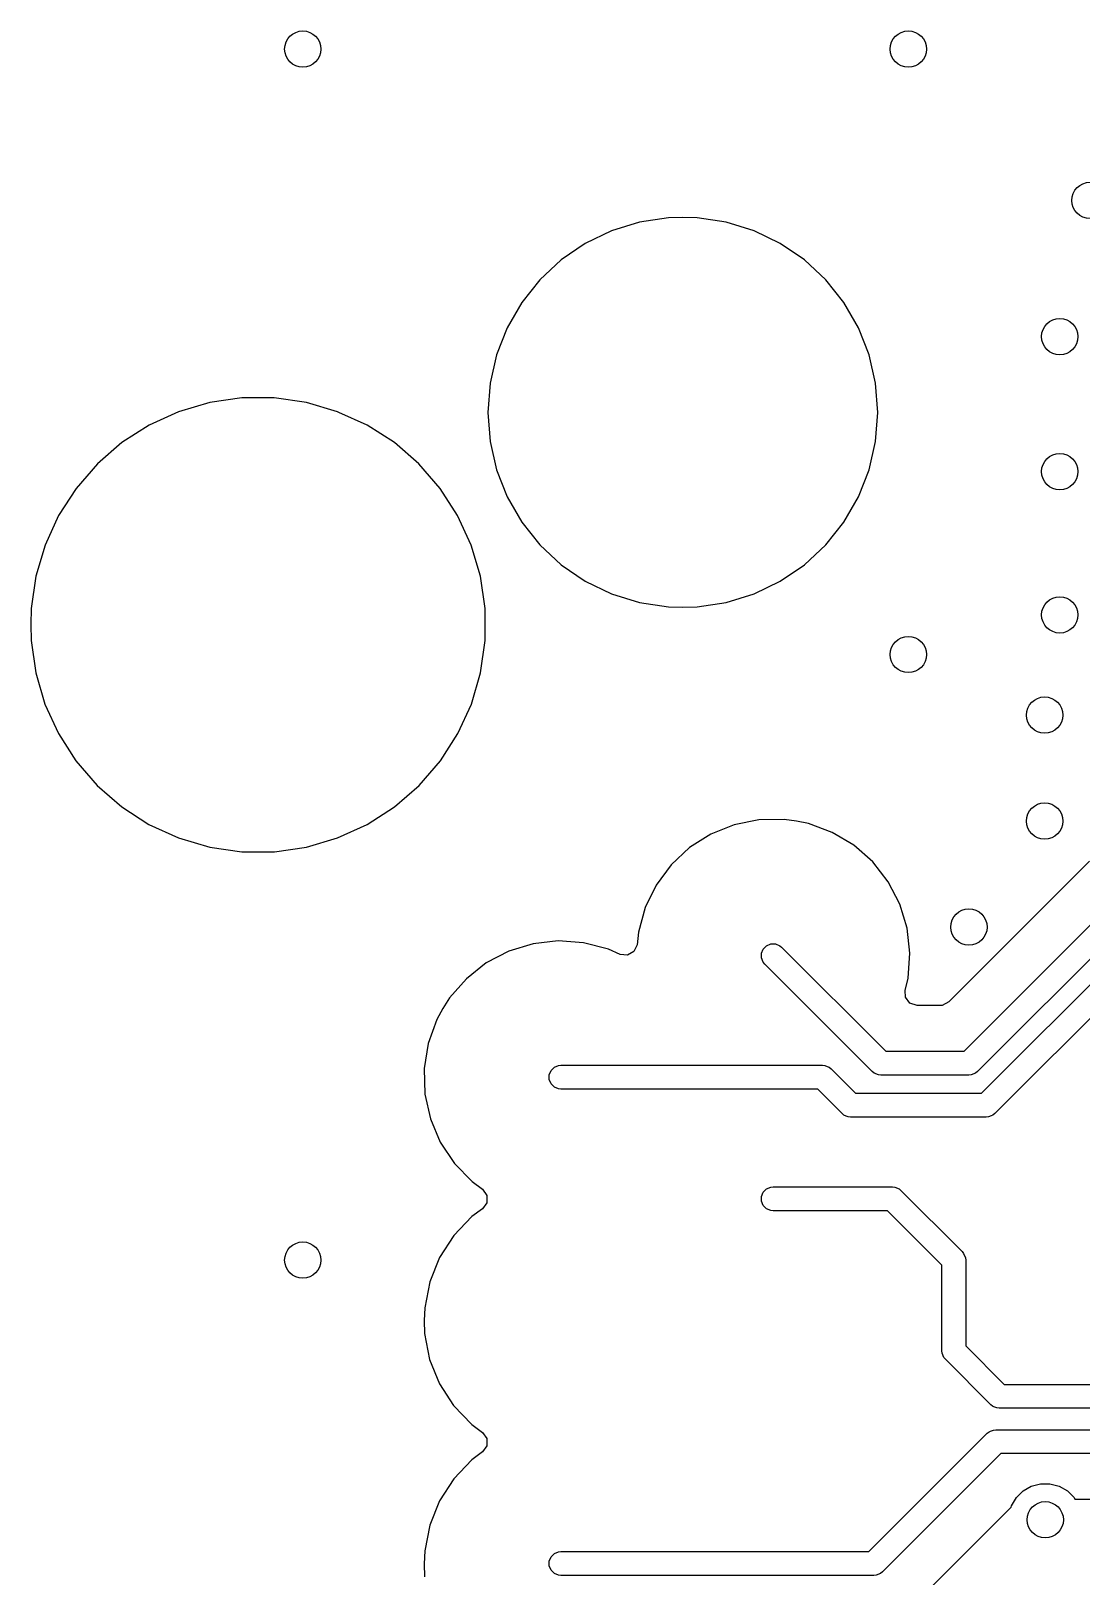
# Model space of a CAD drawing. Header units: inches. Extents: x 5.8 to 18, y -6.4 to -1.3.
# Drawn here: x 14.246 to 14.593, y -5.843 to -5.332 of the extents above; entities that cross this region are included whole.
import ezdxf

# ---------------------------------------------------------------- set-up
doc = ezdxf.new("R2010")
doc.units = ezdxf.units.IN
doc.header["$MEASUREMENT"] = 0
doc.layers.add('F.Cu', color=13, linetype='CONTINUOUS', true_color=0xc83434)

msp = doc.modelspace()

# ---------------------------------------------------------------- linework, layer by layer
at = {"layer": 'F.Cu', "linetype": 'CONTINUOUS'}
for p, q in [((14.45629, -5.39403), (14.44673, -5.39547)), ((14.46106, -5.39394), (14.45629, -5.39403)), ((14.46584, -5.39403), (14.46106, -5.39394)), ((14.47539, -5.39547), (14.46584, -5.39403)), ((14.43754, -5.39831), (14.42887, -5.40248)), ((14.44673, -5.39547), (14.43754, -5.39831)), ((14.48459, -5.39831), (14.47539, -5.39547)), ((14.49326, -5.40248), (14.48459, -5.39831)), ((14.42887, -5.40248), (14.42092, -5.4079)), ((14.50121, -5.4079), (14.49326, -5.40248)), ((14.42092, -5.4079), (14.41386, -5.41445)), ((14.50827, -5.41445), (14.50121, -5.4079)), ((14.41386, -5.41445), (14.40786, -5.42197)), ((14.51427, -5.42197), (14.50827, -5.41445)), ((14.40786, -5.42197), (14.40305, -5.43031)), ((14.51908, -5.43031), (14.51427, -5.42197)), ((14.40305, -5.43031), (14.39953, -5.43927)), ((14.52259, -5.43927), (14.51908, -5.43031)), ((14.39953, -5.43927), (14.39739, -5.44865)), ((14.52474, -5.44865), (14.52259, -5.43927)), ((14.39739, -5.44865), (14.39667, -5.45825)), ((14.52545, -5.45825), (14.52474, -5.44865)), ((14.30485, -5.45501), (14.29457, -5.45803)), ((14.31545, -5.45349), (14.30485, -5.45501)), ((14.32616, -5.45349), (14.31545, -5.45349)), ((14.33676, -5.45501), (14.32616, -5.45349)), ((14.34704, -5.45803), (14.33676, -5.45501)), ((14.29457, -5.45803), (14.28483, -5.46247)), ((14.34752, -5.45825), (14.34704, -5.45803)), ((14.35678, -5.46247), (14.34752, -5.45825)), ((14.39667, -5.45825), (14.39739, -5.46785)), ((14.52474, -5.46785), (14.52545, -5.45825)), ((14.28483, -5.46247), (14.27582, -5.46826)), ((14.3658, -5.46826), (14.35678, -5.46247)), ((14.27582, -5.46826), (14.26772, -5.47527)), ((14.3739, -5.47527), (14.3658, -5.46826)), ((14.39739, -5.46785), (14.39953, -5.47723)), ((14.52259, -5.47723), (14.52474, -5.46785)), ((14.26772, -5.47527), (14.2607, -5.48336)), ((14.38092, -5.48336), (14.3739, -5.47527)), ((14.39953, -5.47723), (14.40305, -5.48619)), ((14.51908, -5.48619), (14.52259, -5.47723)), ((14.2607, -5.48336), (14.2549, -5.49237)), ((14.38671, -5.49237), (14.38092, -5.48336)), ((14.40305, -5.48619), (14.40786, -5.49452)), ((14.51427, -5.49452), (14.51908, -5.48619)), ((14.2549, -5.49237), (14.25044, -5.5021)), ((14.39117, -5.5021), (14.38671, -5.49237)), ((14.40786, -5.49452), (14.41386, -5.50205)), ((14.50827, -5.50205), (14.51427, -5.49452)), ((14.25044, -5.5021), (14.24741, -5.51238)), ((14.3942, -5.51238), (14.39117, -5.5021)), ((14.41386, -5.50205), (14.42092, -5.50859)), ((14.50121, -5.50859), (14.50827, -5.50205)), ((14.42092, -5.50859), (14.42887, -5.51401)), ((14.49326, -5.51401), (14.50121, -5.50859)), ((14.24741, -5.51238), (14.24587, -5.52301)), ((14.39574, -5.52301), (14.3942, -5.51238)), ((14.42887, -5.51401), (14.43754, -5.51819)), ((14.48459, -5.51819), (14.49326, -5.51401)), ((14.43754, -5.51819), (14.44673, -5.52103)), ((14.44673, -5.52103), (14.45629, -5.52247)), ((14.46584, -5.52247), (14.47539, -5.52103)), ((14.47539, -5.52103), (14.48459, -5.51819)), ((14.24587, -5.52301), (14.24577, -5.52833)), ((14.39584, -5.52833), (14.39574, -5.52301)), ((14.45629, -5.52247), (14.46106, -5.52255)), ((14.46106, -5.52255), (14.46584, -5.52247)), ((14.24577, -5.52833), (14.24586, -5.53366)), ((14.39576, -5.53366), (14.39584, -5.52833)), ((14.24586, -5.53366), (14.24738, -5.54432)), ((14.39424, -5.54432), (14.39576, -5.53366)), ((14.24738, -5.54432), (14.25039, -5.55461)), ((14.39123, -5.55461), (14.39424, -5.54432)), ((14.25039, -5.55461), (14.25484, -5.56438)), ((14.38678, -5.56438), (14.39123, -5.55461)), ((14.25484, -5.56438), (14.26063, -5.57341)), ((14.38099, -5.57341), (14.38678, -5.56438)), ((14.26063, -5.57341), (14.26765, -5.58152)), ((14.37397, -5.58152), (14.38099, -5.57341)), ((14.26765, -5.58152), (14.27575, -5.58855)), ((14.36586, -5.58855), (14.37397, -5.58152)), ((14.27575, -5.58855), (14.28477, -5.59435)), ((14.35684, -5.59435), (14.36586, -5.58855)), ((14.48616, -5.59283), (14.47801, -5.59447)), ((14.49451, -5.5927), (14.48616, -5.59283)), ((14.49857, -5.59329), (14.49451, -5.5927)), ((14.5026, -5.59409), (14.49857, -5.59329)), ((14.28477, -5.59435), (14.29453, -5.59881)), ((14.34708, -5.59881), (14.35684, -5.59435)), ((14.47031, -5.59757), (14.46329, -5.60203)), ((14.47801, -5.59447), (14.47031, -5.59757)), ((14.51042, -5.59699), (14.5026, -5.59409)), ((14.51755, -5.60126), (14.51042, -5.59699)), ((14.29453, -5.59881), (14.30482, -5.60184)), ((14.30482, -5.60184), (14.31544, -5.60336)), ((14.31544, -5.60336), (14.32617, -5.60336)), ((14.32617, -5.60336), (14.33679, -5.60184)), ((14.33679, -5.60184), (14.34708, -5.59881)), ((14.46329, -5.60203), (14.45721, -5.6077)), ((14.52377, -5.60675), (14.51755, -5.60126)), ((14.45721, -5.6077), (14.45227, -5.61438)), ((14.52889, -5.61329), (14.52377, -5.60675)), ((14.59539, -5.60655), (14.54893, -5.65301)), ((14.53272, -5.62066), (14.52889, -5.61329)), ((14.55394, -5.66929), (14.61161, -5.61162)), ((14.45227, -5.61438), (14.44863, -5.62185)), ((14.61834, -5.61603), (14.55835, -5.67601)), ((14.55967, -5.68317), (14.62549, -5.61736)), ((14.44863, -5.62185), (14.4464, -5.6299)), ((14.53515, -5.6286), (14.53272, -5.62066)), ((14.63221, -5.62178), (14.56408, -5.68989)), ((14.53609, -5.63684), (14.53515, -5.6286)), ((14.41162, -5.63378), (14.4036, -5.63623)), ((14.41995, -5.63283), (14.41162, -5.63378)), ((14.42831, -5.63344), (14.41995, -5.63283)), ((14.43647, -5.63558), (14.42831, -5.63344)), ((14.44594, -5.63408), (14.44493, -5.63633)), ((14.4464, -5.6299), (14.44594, -5.63408)), ((14.48763, -5.63551), (14.48872, -5.63442)), ((14.48872, -5.63442), (14.49014, -5.63384)), ((14.49014, -5.63384), (14.49167, -5.63384)), ((14.49167, -5.63384), (14.49309, -5.63442)), ((14.49309, -5.63442), (14.49369, -5.63491)), ((14.4036, -5.63623), (14.39617, -5.64012)), ((14.44034, -5.6373), (14.43647, -5.63558)), ((14.44278, -5.63756), (14.44034, -5.6373)), ((14.44493, -5.63633), (14.44278, -5.63756)), ((14.48704, -5.63693), (14.48763, -5.63551)), ((14.48704, -5.63846), (14.48704, -5.63693)), ((14.48763, -5.63988), (14.48704, -5.63846)), ((14.49369, -5.63491), (14.52807, -5.66929)), ((14.5355, -5.64517), (14.53609, -5.63684)), ((14.39617, -5.64012), (14.38958, -5.64531)), ((14.48812, -5.64048), (14.48763, -5.63988)), ((14.52365, -5.67601), (14.48812, -5.64048)), ((14.38958, -5.64531), (14.38402, -5.65165)), ((14.53453, -5.64926), (14.5355, -5.64517)), ((14.53462, -5.65141), (14.53453, -5.64926)), ((14.38402, -5.65165), (14.38183, -5.65516)), ((14.53607, -5.65341), (14.53462, -5.65141)), ((14.53843, -5.65418), (14.53607, -5.65341)), ((14.5461, -5.65418), (14.53843, -5.65418)), ((14.54673, -5.65413), (14.5461, -5.65418)), ((14.54893, -5.65301), (14.54673, -5.65413)), ((14.37982, -5.65878), (14.37698, -5.66672)), ((14.38183, -5.65516), (14.37982, -5.65878)), ((14.37698, -5.66672), (14.37567, -5.67501)), ((14.52807, -5.66929), (14.55394, -5.66929)), ((14.37567, -5.67501), (14.37591, -5.6834)), ((14.41755, -5.67567), (14.41864, -5.67458)), ((14.41864, -5.67458), (14.42006, -5.67399)), ((14.42006, -5.67399), (14.42083, -5.67392)), ((14.42083, -5.67392), (14.50724, -5.67392)), ((14.50724, -5.67392), (14.50801, -5.67399)), ((14.50801, -5.67399), (14.50801, -5.67399)), ((14.50801, -5.67399), (14.50802, -5.67399)), ((14.50802, -5.67399), (14.50873, -5.67429)), ((14.50873, -5.67429), (14.50943, -5.67458)), ((14.50943, -5.67458), (14.50943, -5.67458)), ((14.50943, -5.67458), (14.50943, -5.67458)), ((14.50943, -5.67458), (14.51003, -5.67507)), ((14.51003, -5.67507), (14.51811, -5.68317)), ((14.41697, -5.67709), (14.41755, -5.67567)), ((14.41697, -5.67862), (14.41697, -5.67709)), ((14.41755, -5.68004), (14.41697, -5.67862)), ((14.41864, -5.68113), (14.41755, -5.68004)), ((14.52425, -5.6765), (14.52365, -5.67601)), ((14.52567, -5.67709), (14.52425, -5.6765)), ((14.52644, -5.67717), (14.52567, -5.67709)), ((14.55557, -5.67717), (14.52644, -5.67717)), ((14.55634, -5.67709), (14.55557, -5.67717)), ((14.55776, -5.6765), (14.55634, -5.67709)), ((14.55835, -5.67601), (14.55776, -5.6765)), ((14.37591, -5.6834), (14.3777, -5.6916)), ((14.42006, -5.68172), (14.41864, -5.68113)), ((14.42083, -5.68179), (14.42006, -5.68172)), ((14.50561, -5.68179), (14.42083, -5.68179)), ((14.51369, -5.68989), (14.50561, -5.68179)), ((14.51811, -5.68317), (14.55967, -5.68317)), ((14.51429, -5.69038), (14.51369, -5.68989)), ((14.515, -5.69067), (14.51429, -5.69038)), ((14.51429, -5.69038), (14.51429, -5.69038)), ((14.51429, -5.69038), (14.51429, -5.69038)), ((14.56349, -5.69038), (14.56286, -5.69064)), ((14.56408, -5.68989), (14.56349, -5.69038)), ((14.56349, -5.69038), (14.56349, -5.69038)), ((14.56349, -5.69038), (14.56349, -5.69038)), ((14.56349, -5.69038), (14.56349, -5.69038)), ((14.3777, -5.6916), (14.38098, -5.69933)), ((14.5157, -5.69097), (14.515, -5.69067)), ((14.51571, -5.69097), (14.5157, -5.69097)), ((14.51648, -5.69104), (14.51571, -5.69097)), ((14.51571, -5.69097), (14.51571, -5.69097)), ((14.5613, -5.69104), (14.51648, -5.69104)), ((14.56207, -5.69097), (14.5613, -5.69104)), ((14.56286, -5.69064), (14.56207, -5.69097)), ((14.56207, -5.69097), (14.56207, -5.69097)), ((14.56207, -5.69097), (14.56207, -5.69097)), ((14.56207, -5.69097), (14.56207, -5.69097)), ((14.38098, -5.69933), (14.38562, -5.70631)), ((14.38562, -5.70631), (14.39151, -5.71235)), ((14.39151, -5.71235), (14.39493, -5.71487)), ((14.39493, -5.71487), (14.39637, -5.71688)), ((14.48704, -5.71724), (14.48763, -5.71582)), ((14.48763, -5.71582), (14.48872, -5.71474)), ((14.48872, -5.71474), (14.49014, -5.71415)), ((14.49014, -5.71415), (14.49091, -5.71407)), ((14.49091, -5.71407), (14.53031, -5.71407)), ((14.53031, -5.71407), (14.53108, -5.71415)), ((14.53108, -5.71415), (14.5325, -5.71474)), ((14.5325, -5.71474), (14.5331, -5.71523)), ((14.5331, -5.71523), (14.55334, -5.73546)), ((14.39636, -5.71935), (14.39495, -5.7213)), ((14.39637, -5.71688), (14.39636, -5.71935)), ((14.48704, -5.71878), (14.48704, -5.71724)), ((14.48763, -5.7202), (14.48704, -5.71878)), ((14.48872, -5.72129), (14.48763, -5.7202)), ((14.39144, -5.72391), (14.38542, -5.73018)), ((14.39495, -5.7213), (14.39144, -5.72391)), ((14.49014, -5.72187), (14.48872, -5.72129)), ((14.49091, -5.72195), (14.49014, -5.72187)), ((14.52868, -5.72195), (14.49091, -5.72195)), ((14.54661, -5.73988), (14.52868, -5.72195)), ((14.38542, -5.73018), (14.38073, -5.73744)), ((14.55334, -5.73546), (14.55382, -5.73606)), ((14.55382, -5.73606), (14.55441, -5.73748)), ((14.38073, -5.73744), (14.37749, -5.74546)), ((14.54661, -5.76825), (14.54661, -5.73988)), ((14.55441, -5.73748), (14.55449, -5.73825)), ((14.55449, -5.73825), (14.55449, -5.76662)), ((14.37749, -5.74546), (14.37582, -5.75399)), ((14.37582, -5.75399), (14.37569, -5.75826)), ((14.37569, -5.75826), (14.37579, -5.76253)), ((14.37579, -5.76253), (14.37744, -5.77107)), ((14.55449, -5.76662), (14.56718, -5.77931)), ((14.37744, -5.77107), (14.38067, -5.77908)), ((14.54669, -5.76902), (14.54661, -5.76825)), ((14.54728, -5.77044), (14.54669, -5.76902)), ((14.54777, -5.77103), (14.54728, -5.77044)), ((14.56277, -5.78603), (14.54777, -5.77103)), ((14.38067, -5.77908), (14.38537, -5.78634)), ((14.56718, -5.77931), (14.73006, -5.77931)), ((14.38537, -5.78634), (14.39141, -5.79259)), ((14.56336, -5.78652), (14.56277, -5.78603)), ((14.56378, -5.78669), (14.56336, -5.78652)), ((14.56478, -5.78711), (14.56378, -5.78669)), ((14.56555, -5.78719), (14.56478, -5.78711)), ((14.73169, -5.78719), (14.56555, -5.78719)), ((14.39141, -5.79259), (14.39493, -5.79518)), ((14.39493, -5.79518), (14.39637, -5.79719)), ((14.39637, -5.79719), (14.39636, -5.79966)), ((14.52254, -5.83455), (14.56163, -5.79546)), ((14.56163, -5.79546), (14.56222, -5.79497)), ((14.56222, -5.79497), (14.56264, -5.7948)), ((14.56264, -5.7948), (14.56364, -5.79439)), ((14.56364, -5.79439), (14.56441, -5.79431)), ((14.56441, -5.79431), (14.73467, -5.79431)), ((14.39495, -5.80161), (14.39144, -5.80422)), ((14.39636, -5.79966), (14.39495, -5.80161)), ((14.56604, -5.80219), (14.52696, -5.84127)), ((14.7363, -5.80219), (14.56604, -5.80219)), ((14.39144, -5.80422), (14.38542, -5.8105)), ((14.38542, -5.8105), (14.38073, -5.81776)), ((14.57344, -5.81449), (14.57615, -5.81292)), ((14.57615, -5.81292), (14.57918, -5.81211)), ((14.57918, -5.81211), (14.58232, -5.81211)), ((14.58232, -5.81211), (14.58534, -5.81292)), ((14.58534, -5.81292), (14.58806, -5.81449)), ((14.38073, -5.81776), (14.37749, -5.82577)), ((14.56965, -5.81942), (14.57122, -5.81671)), ((14.57122, -5.81671), (14.57344, -5.81449)), ((14.58806, -5.81449), (14.59027, -5.81671)), ((14.59027, -5.81671), (14.59058, -5.81724)), ((14.59058, -5.81724), (14.61016, -5.81724)), ((14.53619, -5.85325), (14.56952, -5.81992)), ((14.56952, -5.81992), (14.56965, -5.81942)), ((14.37749, -5.82577), (14.37582, -5.83431)), ((14.37582, -5.83431), (14.37569, -5.83858)), ((14.37569, -5.83858), (14.37579, -5.84285)), ((14.41697, -5.83772), (14.41755, -5.8363)), ((14.41697, -5.83925), (14.41697, -5.83772)), ((14.41755, -5.8363), (14.41864, -5.83521)), ((14.41864, -5.83521), (14.42006, -5.83462)), ((14.42006, -5.83462), (14.42083, -5.83455)), ((14.42083, -5.83455), (14.52254, -5.83455)), ((14.41755, -5.84067), (14.41697, -5.83925)), ((14.41864, -5.84176), (14.41755, -5.84067)), ((14.42006, -5.84235), (14.41864, -5.84176)), ((14.42083, -5.84242), (14.42006, -5.84235)), ((14.52417, -5.84242), (14.42083, -5.84242)), ((14.52494, -5.84235), (14.52417, -5.84242)), ((14.52636, -5.84176), (14.52494, -5.84235)), ((14.52696, -5.84127), (14.52636, -5.84176))]:
    msp.add_line(p, q, dxfattribs=at)
at = {"layer": 'F.Cu'}
for centre, radius in [((14.33555, -5.33825), 0.00598), ((14.53555, -5.33825), 0.00598), ((14.59555, -5.38825), 0.006), ((14.58555, -5.43325), 0.006), ((14.58555, -5.47783), 0.006), ((14.58555, -5.52516), 0.006), ((14.53555, -5.53825), 0.00598), ((14.58055, -5.55825), 0.006), ((14.58055, -5.59325), 0.006), ((14.55555, -5.62825), 0.006), ((14.33555, -5.73825), 0.00598), ((14.58075, -5.82402), 0.006)]:
    msp.add_circle(centre, radius, dxfattribs=at)

doc.saveas('drawing.dxf')
